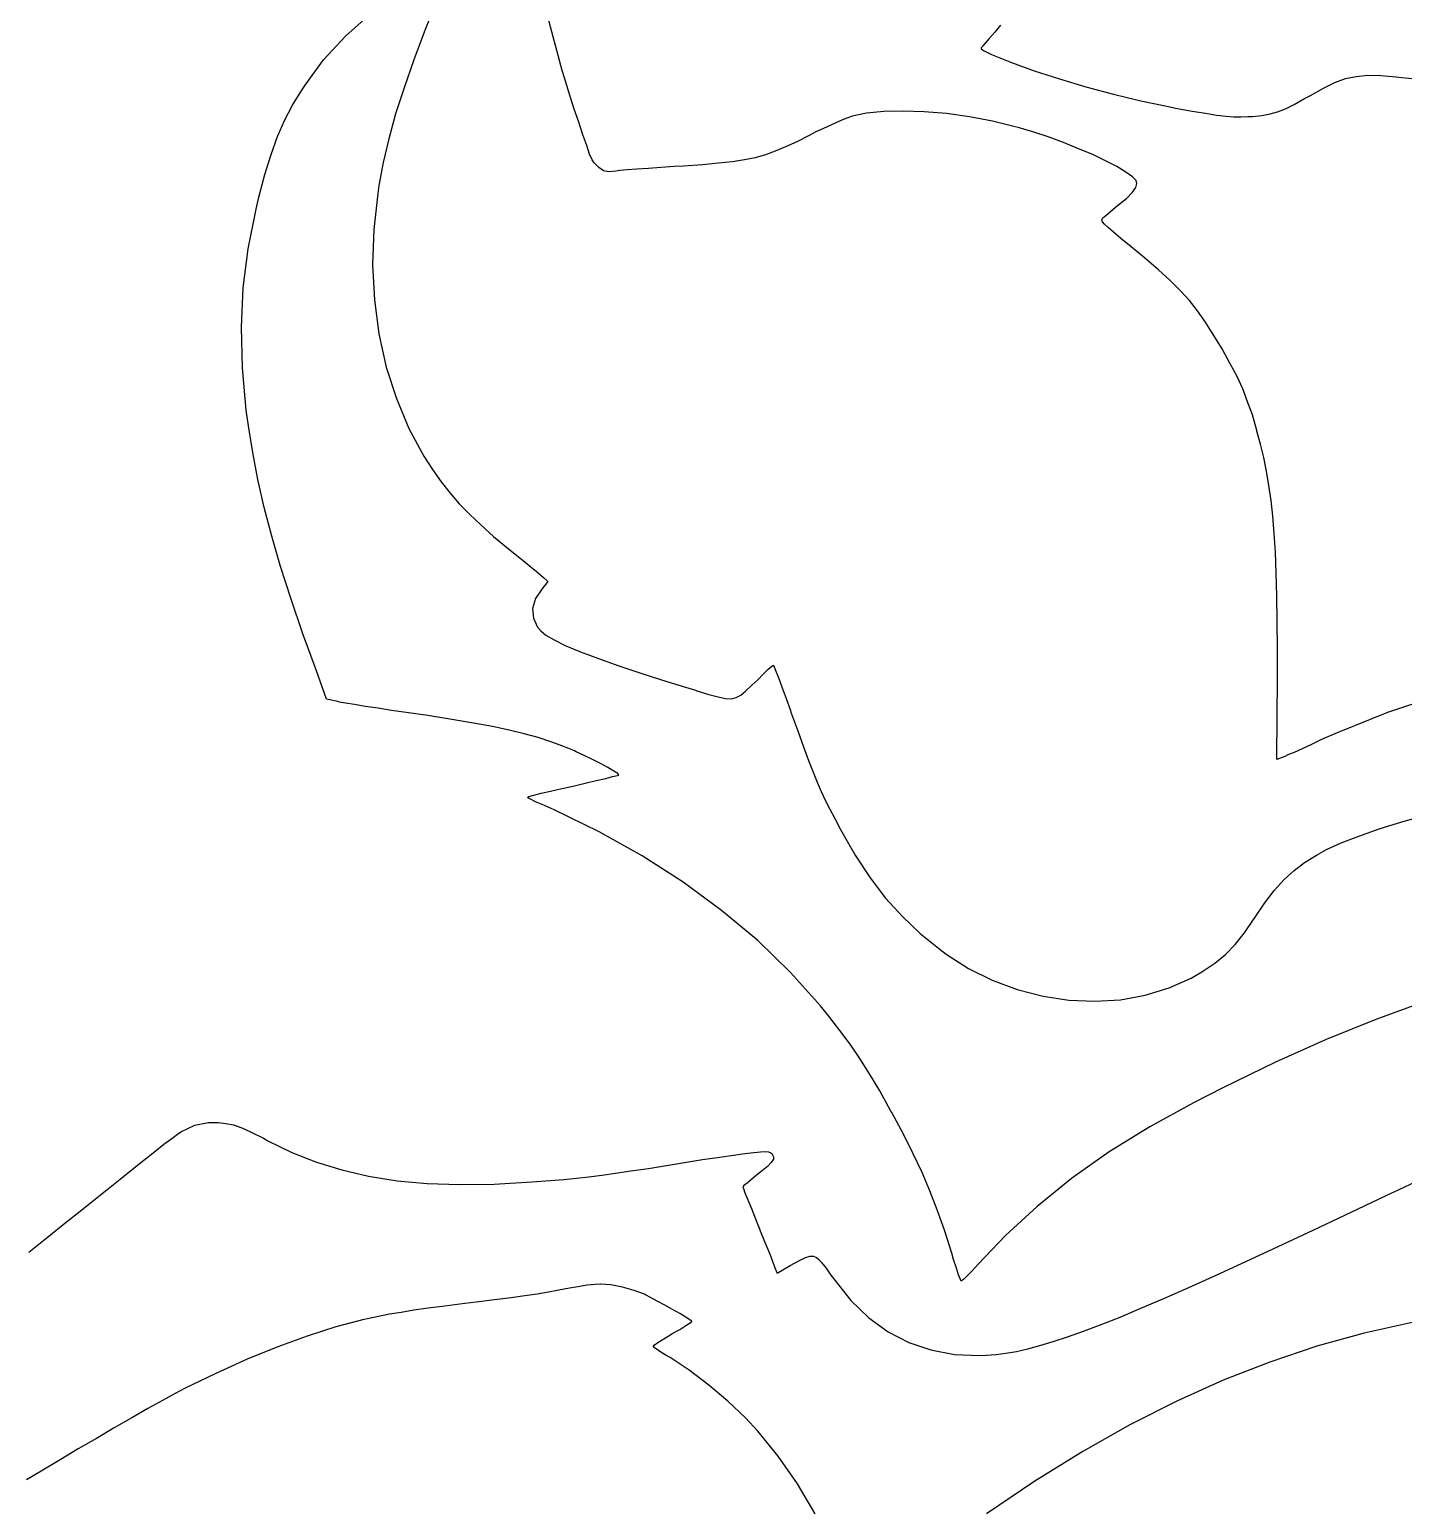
# Model space of a CAD drawing. Extents: x 9 to 342, y 7 to 196.
# Drawn here: x 310.704 to 314.464, y 177.79 to 181.833 of the extents above; entities that cross this region are included whole.
import ezdxf

# ---------------------------------------------------------------- set-up
doc = ezdxf.new("R2010")
doc.units = 0
doc.layers.add('BLACK', color=7, linetype='CONTINUOUS')

msp = doc.modelspace()

# ---------------------------------------------------------------- linework, layer by layer
at = {"layer": 'BLACK', "linetype": 'CONTINUOUS'}
for p, q in [((311.823, 181.923), (311.787, 181.833)), ((311.569, 181.815), (311.637, 181.876)), ((312.162, 181.721), (312.123, 181.868)), ((313.362, 181.845), (313.346, 181.826)), ((311.509, 181.75), (311.569, 181.815)), ((311.787, 181.833), (311.756, 181.75)), ((313.331, 181.809), (313.32, 181.796)), ((313.346, 181.826), (313.331, 181.809)), ((313.313, 181.788), (313.309, 181.783)), ((313.309, 181.783), (313.309, 181.78)), ((313.309, 181.78), (313.315, 181.776)), ((313.32, 181.796), (313.313, 181.789)), ((313.313, 181.789), (313.313, 181.788)), ((313.315, 181.776), (313.326, 181.77)), ((313.326, 181.77), (313.337, 181.765)), ((313.337, 181.765), (313.392, 181.743)), ((311.458, 181.681), (311.509, 181.75)), ((311.756, 181.75), (311.729, 181.674)), ((313.392, 181.743), (313.454, 181.72)), ((312.168, 181.701), (312.162, 181.721)), ((312.181, 181.659), (312.168, 181.701)), ((313.454, 181.72), (313.523, 181.698)), ((313.523, 181.698), (313.595, 181.676)), ((314.246, 181.673), (314.277, 181.688)), ((314.277, 181.688), (314.306, 181.699)), ((314.306, 181.699), (314.335, 181.705)), ((314.335, 181.705), (314.367, 181.708)), ((314.367, 181.708), (314.403, 181.707)), ((314.403, 181.707), (314.445, 181.704)), ((314.445, 181.704), (314.46, 181.702)), ((314.46, 181.702), (314.488, 181.699)), ((311.424, 181.626), (311.449, 181.667)), ((311.449, 181.667), (311.458, 181.681)), ((311.729, 181.674), (311.706, 181.602)), ((312.194, 181.618), (312.181, 181.659)), ((313.595, 181.676), (313.671, 181.656)), ((313.671, 181.656), (313.746, 181.638)), ((314.165, 181.628), (314.194, 181.644)), ((314.194, 181.644), (314.21, 181.653)), ((314.21, 181.653), (314.246, 181.673)), ((311.402, 181.584), (311.424, 181.626)), ((311.706, 181.602), (311.687, 181.534)), ((312.207, 181.58), (312.194, 181.618)), ((312.995, 181.604), (312.956, 181.596)), ((313.042, 181.609), (312.995, 181.604)), ((313.095, 181.61), (313.042, 181.609)), ((313.153, 181.608), (313.095, 181.61)), ((313.214, 181.603), (313.153, 181.608)), ((313.277, 181.594), (313.214, 181.603)), ((313.746, 181.638), (313.821, 181.622)), ((313.821, 181.622), (313.841, 181.618)), ((313.841, 181.618), (313.886, 181.61)), ((313.886, 181.61), (313.923, 181.604)), ((313.923, 181.604), (313.953, 181.599)), ((314.077, 181.598), (314.1, 181.602)), ((314.1, 181.602), (314.12, 181.608)), ((314.12, 181.608), (314.142, 181.616)), ((314.142, 181.616), (314.165, 181.628)), ((311.383, 181.54), (311.402, 181.584)), ((312.218, 181.545), (312.207, 181.58)), ((312.885, 181.566), (312.856, 181.553)), ((312.911, 181.578), (312.885, 181.566)), ((312.934, 181.588), (312.911, 181.578)), ((312.951, 181.594), (312.934, 181.588)), ((312.956, 181.596), (312.951, 181.594)), ((313.34, 181.582), (313.277, 181.594)), ((313.402, 181.567), (313.34, 181.582)), ((313.41, 181.565), (313.402, 181.567)), ((313.45, 181.553), (313.41, 181.565)), ((313.953, 181.599), (313.979, 181.596)), ((313.979, 181.596), (314, 181.594)), ((314, 181.594), (314.02, 181.594)), ((314.02, 181.594), (314.039, 181.595)), ((314.039, 181.595), (314.051, 181.595)), ((314.051, 181.595), (314.077, 181.598)), ((311.365, 181.491), (311.383, 181.54)), ((311.687, 181.534), (311.672, 181.469)), ((312.229, 181.516), (312.218, 181.545)), ((312.804, 181.526), (312.773, 181.512)), ((312.838, 181.543), (312.804, 181.526)), ((312.856, 181.553), (312.838, 181.543)), ((313.492, 181.539), (313.45, 181.553)), ((313.534, 181.524), (313.492, 181.539)), ((313.575, 181.507), (313.534, 181.524)), ((311.348, 181.436), (311.365, 181.491)), ((312.237, 181.492), (312.229, 181.516)), ((312.244, 181.476), (312.237, 181.492)), ((312.69, 181.482), (312.661, 181.476)), ((312.718, 181.49), (312.69, 181.482)), ((312.745, 181.5), (312.718, 181.49)), ((312.773, 181.512), (312.745, 181.5)), ((313.614, 181.491), (313.575, 181.507)), ((313.649, 181.474), (313.614, 181.491)), ((311.672, 181.469), (311.66, 181.406)), ((312.249, 181.468), (312.244, 181.476)), ((312.262, 181.455), (312.249, 181.468)), ((312.275, 181.446), (312.262, 181.455)), ((312.29, 181.444), (312.275, 181.446)), ((312.309, 181.445), (312.29, 181.444)), ((312.32, 181.447), (312.309, 181.445)), ((312.34, 181.449), (312.32, 181.447)), ((312.366, 181.451), (312.34, 181.449)), ((312.398, 181.453), (312.366, 181.451)), ((312.432, 181.455), (312.398, 181.453)), ((312.469, 181.458), (312.432, 181.455)), ((312.494, 181.459), (312.469, 181.458)), ((312.546, 181.463), (312.494, 181.459)), ((312.59, 181.467), (312.546, 181.463)), ((312.628, 181.471), (312.59, 181.467)), ((312.661, 181.476), (312.628, 181.471)), ((313.68, 181.458), (313.649, 181.474)), ((313.705, 181.443), (313.68, 181.458)), ((313.723, 181.43), (313.705, 181.443)), ((311.332, 181.374), (311.348, 181.436)), ((311.66, 181.406), (311.657, 181.384)), ((313.733, 181.42), (313.723, 181.43)), ((313.723, 181.388), (313.732, 181.401)), ((313.732, 181.401), (313.735, 181.412)), ((313.735, 181.412), (313.733, 181.42)), ((311.324, 181.341), (311.332, 181.374)), ((311.657, 181.384), (311.646, 181.286)), ((313.682, 181.351), (313.706, 181.371)), ((313.706, 181.371), (313.723, 181.388)), ((311.302, 181.233), (311.324, 181.341)), ((313.64, 181.315), (313.645, 181.32)), ((313.645, 181.32), (313.655, 181.329)), ((313.655, 181.329), (313.67, 181.341)), ((313.67, 181.341), (313.682, 181.351)), ((311.646, 181.286), (311.643, 181.189)), ((313.639, 181.312), (313.64, 181.315)), ((313.641, 181.307), (313.639, 181.312)), ((313.64, 181.315), (313.64, 181.315)), ((313.646, 181.3), (313.641, 181.307)), ((313.656, 181.291), (313.646, 181.3)), ((313.671, 181.278), (313.656, 181.291)), ((313.691, 181.261), (313.671, 181.278)), ((313.719, 181.238), (313.691, 181.261)), ((313.756, 181.208), (313.719, 181.238)), ((311.289, 181.126), (311.302, 181.233)), ((313.794, 181.175), (313.756, 181.208)), ((311.643, 181.189), (311.648, 181.093)), ((313.826, 181.146), (313.794, 181.175)), ((311.284, 181.018), (311.289, 181.126)), ((313.854, 181.118), (313.826, 181.146)), ((313.879, 181.091), (313.854, 181.118)), ((311.648, 181.093), (311.66, 181)), ((313.901, 181.063), (313.879, 181.091)), ((313.923, 181.032), (313.901, 181.063)), ((311.287, 180.907), (311.284, 181.018)), ((311.66, 181), (311.68, 180.909)), ((313.944, 180.998), (313.923, 181.032)), ((313.968, 180.959), (313.944, 180.998)), ((313.989, 180.92), (313.968, 180.959)), ((314.009, 180.883), (313.989, 180.92)), ((311.297, 180.791), (311.287, 180.907)), ((311.68, 180.909), (311.708, 180.823)), ((314.025, 180.849), (314.009, 180.883)), ((314.038, 180.814), (314.025, 180.849)), ((311.708, 180.823), (311.742, 180.741)), ((314.051, 180.778), (314.038, 180.814)), ((311.303, 180.748), (311.297, 180.791)), ((314.063, 180.735), (314.051, 180.778)), ((311.315, 180.675), (311.303, 180.748)), ((311.742, 180.741), (311.783, 180.665)), ((314.063, 180.734), (314.063, 180.735)), ((314.073, 180.698), (314.063, 180.734)), ((311.329, 180.601), (311.315, 180.675)), ((314.082, 180.661), (314.073, 180.698)), ((311.783, 180.665), (311.807, 180.629)), ((314.09, 180.624), (314.082, 180.661)), ((311.346, 180.525), (311.329, 180.601)), ((311.807, 180.629), (311.831, 180.595)), ((311.831, 180.595), (311.855, 180.564)), ((314.096, 180.585), (314.09, 180.624)), ((311.855, 180.564), (311.88, 180.535)), ((314.102, 180.544), (314.096, 180.585)), ((311.367, 180.446), (311.346, 180.525)), ((311.88, 180.535), (311.908, 180.506)), ((314.107, 180.501), (314.102, 180.544)), ((311.908, 180.506), (311.939, 180.477)), ((311.939, 180.477), (311.974, 180.445)), ((314.111, 180.453), (314.107, 180.501)), ((311.391, 180.363), (311.367, 180.446)), ((311.974, 180.445), (312.015, 180.411)), ((314.114, 180.402), (314.111, 180.453)), ((312.015, 180.411), (312.055, 180.379)), ((314.116, 180.345), (314.114, 180.402)), ((311.42, 180.274), (311.391, 180.363)), ((312.055, 180.379), (312.077, 180.361)), ((312.077, 180.361), (312.096, 180.346)), ((312.096, 180.346), (312.111, 180.333)), ((312.113, 180.309), (312.106, 180.301)), ((312.111, 180.333), (312.12, 180.325)), ((312.12, 180.318), (312.113, 180.309)), ((312.12, 180.325), (312.123, 180.322)), ((312.123, 180.322), (312.12, 180.318)), ((314.118, 180.282), (314.116, 180.345)), ((311.452, 180.179), (311.42, 180.274)), ((312.089, 180.275), (312.081, 180.248)), ((312.106, 180.301), (312.089, 180.275)), ((314.119, 180.213), (314.118, 180.282)), ((312.081, 180.248), (312.083, 180.222)), ((312.083, 180.222), (312.094, 180.197)), ((312.094, 180.197), (312.103, 180.187)), ((312.103, 180.187), (312.117, 180.175)), ((314.12, 180.136), (314.119, 180.213)), ((311.489, 180.077), (311.452, 180.179)), ((312.117, 180.175), (312.14, 180.162)), ((312.14, 180.162), (312.172, 180.146)), ((312.172, 180.146), (312.212, 180.129)), ((312.212, 180.129), (312.261, 180.111)), ((312.261, 180.111), (312.317, 180.091)), ((314.12, 180.051), (314.12, 180.136)), ((311.517, 180), (311.489, 180.077)), ((312.317, 180.091), (312.38, 180.07)), ((312.38, 180.07), (312.451, 180.047)), ((312.697, 180.053), (312.713, 180.069)), ((312.713, 180.069), (312.726, 180.082)), ((312.726, 180.082), (312.736, 180.09)), ((312.736, 180.09), (312.74, 180.093)), ((312.74, 180.093), (312.742, 180.088)), ((312.742, 180.088), (312.747, 180.076)), ((312.747, 180.076), (312.755, 180.056)), ((312.451, 180.047), (312.527, 180.024)), ((312.664, 180.022), (312.681, 180.038)), ((312.681, 180.038), (312.697, 180.053)), ((312.755, 180.056), (312.764, 180.031)), ((312.764, 180.031), (312.775, 180.002)), ((314.119, 179.956), (314.12, 180.051)), ((311.548, 179.993), (311.517, 180)), ((311.552, 179.992), (311.548, 179.993)), ((311.569, 179.989), (311.552, 179.992)), ((311.593, 179.985), (311.569, 179.989)), ((311.623, 179.98), (311.593, 179.985)), ((312.527, 180.024), (312.53, 180.023)), ((312.53, 180.023), (312.563, 180.013)), ((312.563, 180.013), (312.589, 180.006)), ((312.589, 180.006), (312.609, 180.002)), ((312.609, 180.002), (312.625, 180.001)), ((312.625, 180.001), (312.638, 180.004)), ((312.638, 180.004), (312.651, 180.011)), ((312.651, 180.011), (312.664, 180.022)), ((312.775, 180.002), (312.787, 179.969)), ((314.564, 180.011), (314.421, 179.963)), ((311.658, 179.975), (311.623, 179.98)), ((311.695, 179.969), (311.658, 179.975)), ((311.735, 179.963), (311.695, 179.969)), ((311.794, 179.955), (311.735, 179.963)), ((311.86, 179.944), (311.794, 179.955)), ((311.919, 179.934), (311.86, 179.944)), ((312.787, 179.969), (312.788, 179.964)), ((312.788, 179.964), (312.807, 179.913)), ((314.118, 179.835), (314.119, 179.956)), ((314.421, 179.963), (314.283, 179.908)), ((311.971, 179.925), (311.919, 179.934)), ((312.017, 179.915), (311.971, 179.925)), ((312.058, 179.905), (312.017, 179.915)), ((312.096, 179.895), (312.058, 179.905)), ((312.807, 179.913), (312.822, 179.869)), ((314.283, 179.908), (314.24, 179.889)), ((312.131, 179.883), (312.096, 179.895)), ((312.164, 179.871), (312.131, 179.883)), ((312.196, 179.858), (312.164, 179.871)), ((312.822, 179.869), (312.836, 179.832)), ((314.187, 179.864), (314.165, 179.854)), ((314.213, 179.876), (314.187, 179.864)), ((314.24, 179.889), (314.213, 179.876)), ((312.2, 179.856), (312.196, 179.858)), ((312.222, 179.846), (312.2, 179.856)), ((312.245, 179.835), (312.222, 179.846)), ((312.267, 179.824), (312.245, 179.835)), ((312.287, 179.813), (312.267, 179.824)), ((312.836, 179.832), (312.849, 179.8)), ((314.14, 179.843), (314.118, 179.835)), ((314.148, 179.847), (314.14, 179.843)), ((314.165, 179.854), (314.148, 179.847)), ((312.255, 179.777), (312.281, 179.783)), ((312.281, 179.783), (312.3, 179.788)), ((312.303, 179.803), (312.287, 179.813)), ((312.3, 179.788), (312.313, 179.791)), ((312.314, 179.796), (312.303, 179.803)), ((312.313, 179.791), (312.317, 179.792)), ((312.317, 179.792), (312.314, 179.796)), ((312.849, 179.8), (312.86, 179.773)), ((312.084, 179.737), (312.104, 179.742)), ((312.104, 179.742), (312.13, 179.748)), ((312.13, 179.748), (312.161, 179.755)), ((312.161, 179.755), (312.192, 179.762)), ((312.192, 179.762), (312.225, 179.77)), ((312.225, 179.77), (312.255, 179.777)), ((312.86, 179.773), (312.871, 179.747)), ((312.871, 179.747), (312.882, 179.723)), ((312.067, 179.731), (312.071, 179.733)), ((312.068, 179.73), (312.067, 179.731)), ((312.075, 179.726), (312.068, 179.73)), ((312.071, 179.733), (312.084, 179.737)), ((312.089, 179.719), (312.075, 179.726)), ((312.107, 179.711), (312.089, 179.719)), ((312.14, 179.697), (312.107, 179.711)), ((312.882, 179.723), (312.894, 179.699)), ((312.263, 179.637), (312.14, 179.697)), ((312.894, 179.699), (312.908, 179.673)), ((312.908, 179.673), (312.923, 179.645)), ((314.398, 179.645), (314.46, 179.664)), ((314.46, 179.664), (314.529, 179.683)), ((312.381, 179.571), (312.263, 179.637)), ((312.923, 179.645), (312.924, 179.643)), ((312.924, 179.643), (312.964, 179.573)), ((314.294, 179.606), (314.342, 179.625)), ((314.342, 179.625), (314.398, 179.645)), ((314.228, 179.574), (314.254, 179.588)), ((314.254, 179.588), (314.294, 179.606)), ((312.493, 179.499), (312.381, 179.571)), ((312.964, 179.573), (313.005, 179.511)), ((314.165, 179.531), (314.194, 179.553)), ((314.194, 179.553), (314.228, 179.574)), ((312.598, 179.421), (312.493, 179.499)), ((313.005, 179.511), (313.047, 179.455)), ((314.112, 179.477), (314.138, 179.506)), ((314.138, 179.506), (314.165, 179.531)), ((314.085, 179.442), (314.112, 179.477)), ((312.697, 179.339), (312.598, 179.421)), ((313.047, 179.455), (313.093, 179.405)), ((314.057, 179.4), (314.085, 179.442)), ((313.093, 179.405), (313.142, 179.358)), ((314.029, 179.36), (314.056, 179.399)), ((314.056, 179.399), (314.057, 179.4)), ((312.787, 179.251), (312.697, 179.339)), ((313.142, 179.358), (313.196, 179.314)), ((314.004, 179.328), (314.029, 179.36)), ((313.196, 179.314), (313.213, 179.302)), ((313.213, 179.302), (313.274, 179.262)), ((313.948, 179.277), (313.977, 179.301)), ((313.977, 179.301), (314.004, 179.328)), ((313.274, 179.262), (313.339, 179.23)), ((313.913, 179.253), (313.948, 179.277)), ((312.869, 179.16), (312.787, 179.251)), ((313.339, 179.23), (313.407, 179.205)), ((313.823, 179.209), (313.883, 179.236)), ((313.883, 179.236), (313.913, 179.253)), ((313.407, 179.205), (313.478, 179.187)), ((313.478, 179.187), (313.549, 179.176)), ((313.549, 179.176), (313.62, 179.173)), ((313.62, 179.173), (313.69, 179.177)), ((313.69, 179.177), (313.758, 179.189)), ((313.758, 179.189), (313.823, 179.209)), ((312.892, 179.132), (312.869, 179.16)), ((314.521, 179.171), (314.389, 179.123)), ((312.922, 179.093), (312.892, 179.132)), ((314.389, 179.123), (314.253, 179.068)), ((312.95, 179.055), (312.922, 179.093)), ((312.977, 179.016), (312.95, 179.055)), ((314.253, 179.068), (314.114, 179.006)), ((313.003, 178.974), (312.977, 179.016)), ((313.031, 178.927), (313.003, 178.974)), ((314.114, 179.006), (313.97, 178.936)), ((313.97, 178.936), (313.89, 178.895)), ((313.061, 178.872), (313.031, 178.927)), ((313.89, 178.895), (313.77, 178.829)), ((313.064, 178.868), (313.061, 178.872)), ((313.096, 178.809), (313.064, 178.868)), ((311.109, 178.809), (311.118, 178.815)), ((311.118, 178.815), (311.156, 178.833)), ((311.118, 178.815), (311.118, 178.815)), ((311.156, 178.833), (311.194, 178.841)), ((311.194, 178.841), (311.221, 178.841)), ((311.221, 178.841), (311.241, 178.838)), ((311.241, 178.838), (311.262, 178.834)), ((311.262, 178.834), (311.285, 178.826)), ((311.285, 178.826), (311.311, 178.814)), ((311.311, 178.814), (311.344, 178.798)), ((313.77, 178.829), (313.659, 178.76)), ((311.047, 178.761), (311.072, 178.781)), ((311.072, 178.781), (311.093, 178.797)), ((311.093, 178.797), (311.109, 178.809)), ((311.344, 178.798), (311.356, 178.791)), ((311.356, 178.791), (311.422, 178.759)), ((313.123, 178.755), (313.096, 178.809)), ((310.986, 178.713), (311.017, 178.738)), ((311.017, 178.738), (311.047, 178.761)), ((311.422, 178.759), (311.489, 178.732)), ((311.489, 178.732), (311.559, 178.711)), ((312.491, 178.73), (312.546, 178.739)), ((312.546, 178.739), (312.593, 178.746)), ((312.593, 178.746), (312.631, 178.751)), ((312.631, 178.751), (312.662, 178.756)), ((312.662, 178.756), (312.686, 178.759)), ((312.686, 178.759), (312.705, 178.76)), ((312.705, 178.76), (312.718, 178.761)), ((312.718, 178.761), (312.727, 178.76)), ((312.734, 178.731), (312.724, 178.72)), ((312.727, 178.76), (312.733, 178.758)), ((312.733, 178.758), (312.736, 178.756)), ((312.74, 178.74), (312.734, 178.731)), ((312.736, 178.756), (312.736, 178.756)), ((312.736, 178.756), (312.74, 178.747)), ((312.74, 178.747), (312.74, 178.74)), ((313.147, 178.704), (313.123, 178.755)), ((313.659, 178.76), (313.556, 178.687)), ((310.952, 178.686), (310.986, 178.713)), ((311.559, 178.711), (311.632, 178.694)), ((311.632, 178.694), (311.71, 178.681)), ((312.201, 178.688), (312.235, 178.692)), ((312.235, 178.692), (312.27, 178.697)), ((312.27, 178.697), (312.308, 178.702)), ((312.308, 178.702), (312.35, 178.708)), ((312.35, 178.708), (312.398, 178.715)), ((312.398, 178.715), (312.453, 178.724)), ((312.453, 178.724), (312.491, 178.73)), ((312.698, 178.7), (312.681, 178.686)), ((312.706, 178.706), (312.698, 178.7)), ((312.724, 178.72), (312.706, 178.706)), ((313.168, 178.654), (313.147, 178.704)), ((314.437, 178.65), (314.546, 178.701)), ((310.889, 178.635), (310.925, 178.664)), ((310.925, 178.664), (310.952, 178.686)), ((311.71, 178.681), (311.792, 178.674)), ((311.792, 178.674), (311.881, 178.671)), ((311.881, 178.671), (311.976, 178.672)), ((311.976, 178.672), (312.079, 178.678)), ((312.079, 178.678), (312.129, 178.682)), ((312.129, 178.682), (312.166, 178.685)), ((312.166, 178.685), (312.201, 178.688)), ((312.659, 178.668), (312.656, 178.665)), ((312.656, 178.665), (312.658, 178.66)), ((312.658, 178.66), (312.662, 178.648)), ((312.668, 178.675), (312.659, 178.668)), ((312.681, 178.686), (312.668, 178.675)), ((313.188, 178.602), (313.168, 178.654)), ((313.556, 178.687), (313.462, 178.611)), ((314.433, 178.648), (314.437, 178.65)), ((310.847, 178.602), (310.889, 178.635)), ((312.662, 178.648), (312.67, 178.629)), ((312.67, 178.629), (312.68, 178.605)), ((313.462, 178.611), (313.375, 178.531)), ((314.321, 178.595), (314.433, 178.648)), ((310.801, 178.565), (310.847, 178.602)), ((312.68, 178.605), (312.691, 178.577)), ((312.691, 178.577), (312.697, 178.561)), ((313.208, 178.546), (313.188, 178.602)), ((314.217, 178.546), (314.321, 178.595)), ((310.752, 178.526), (310.801, 178.565)), ((312.697, 178.561), (312.709, 178.53)), ((312.709, 178.53), (312.721, 178.502)), ((313.228, 178.483), (313.208, 178.546)), ((313.375, 178.531), (313.3, 178.453)), ((314.122, 178.501), (314.217, 178.546)), ((310.702, 178.486), (310.752, 178.526)), ((312.721, 178.502), (312.731, 178.478)), ((314.033, 178.46), (314.122, 178.501)), ((312.731, 178.478), (312.738, 178.458)), ((312.738, 178.458), (312.743, 178.446)), ((312.75, 178.428), (312.786, 178.449)), ((312.786, 178.449), (312.81, 178.462)), ((312.81, 178.462), (312.828, 178.471)), ((312.828, 178.471), (312.84, 178.475)), ((312.84, 178.475), (312.85, 178.475)), ((312.85, 178.475), (312.858, 178.471)), ((312.858, 178.471), (312.864, 178.466)), ((312.864, 178.466), (312.872, 178.457)), ((312.872, 178.457), (312.884, 178.442)), ((313.233, 178.466), (313.228, 178.483)), ((313.241, 178.442), (313.233, 178.466)), ((313.3, 178.453), (313.284, 178.435)), ((313.952, 178.423), (314.033, 178.46)), ((312.743, 178.446), (312.744, 178.443)), ((312.744, 178.443), (312.75, 178.428)), ((312.884, 178.442), (312.897, 178.423)), ((312.897, 178.423), (312.908, 178.409)), ((312.908, 178.409), (312.952, 178.353)), ((313.247, 178.424), (313.241, 178.442)), ((313.252, 178.411), (313.247, 178.424)), ((313.254, 178.406), (313.252, 178.411)), ((313.255, 178.407), (313.254, 178.406)), ((313.26, 178.411), (313.255, 178.407)), ((313.27, 178.421), (313.26, 178.411)), ((313.284, 178.435), (313.27, 178.421)), ((313.877, 178.389), (313.952, 178.423)), ((312.093, 178.371), (312.06, 178.366)), ((312.124, 178.376), (312.093, 178.371)), ((312.153, 178.382), (312.124, 178.376)), ((312.182, 178.387), (312.153, 178.382)), ((312.205, 178.391), (312.182, 178.387)), ((312.23, 178.395), (312.205, 178.391)), ((312.252, 178.397), (312.23, 178.395)), ((312.267, 178.398), (312.252, 178.397)), ((312.268, 178.398), (312.267, 178.398)), ((312.295, 178.396), (312.268, 178.398)), ((312.327, 178.39), (312.295, 178.396)), ((312.359, 178.381), (312.327, 178.39)), ((312.387, 178.371), (312.359, 178.381)), ((312.39, 178.369), (312.387, 178.371)), ((312.404, 178.362), (312.39, 178.369)), ((313.809, 178.359), (313.877, 178.389)), ((311.756, 178.327), (311.721, 178.321)), ((311.795, 178.332), (311.756, 178.327)), ((311.841, 178.338), (311.795, 178.332)), ((311.895, 178.345), (311.841, 178.338)), ((311.926, 178.349), (311.895, 178.345)), ((311.977, 178.355), (311.926, 178.349)), ((312.022, 178.361), (311.977, 178.355)), ((312.06, 178.366), (312.022, 178.361)), ((312.422, 178.352), (312.404, 178.362)), ((312.443, 178.341), (312.422, 178.352)), ((312.464, 178.329), (312.443, 178.341)), ((312.484, 178.318), (312.464, 178.329)), ((312.952, 178.353), (313.001, 178.306)), ((313.689, 178.308), (313.746, 178.332)), ((313.746, 178.332), (313.809, 178.359)), ((311.619, 178.301), (311.542, 178.281)), ((311.629, 178.303), (311.619, 178.301)), ((311.659, 178.31), (311.629, 178.303)), ((311.689, 178.316), (311.659, 178.31)), ((311.721, 178.321), (311.689, 178.316)), ((312.5, 178.308), (312.484, 178.318)), ((312.512, 178.3), (312.5, 178.308)), ((312.5, 178.285), (312.512, 178.292)), ((312.517, 178.297), (312.512, 178.3)), ((312.512, 178.292), (312.517, 178.296)), ((312.517, 178.296), (312.517, 178.297)), ((313.001, 178.306), (313.054, 178.268)), ((313.589, 178.269), (313.637, 178.288)), ((313.637, 178.288), (313.689, 178.308)), ((314.488, 178.293), (314.357, 178.264)), ((311.464, 178.256), (311.384, 178.227)), ((311.542, 178.281), (311.464, 178.256)), ((312.424, 178.238), (312.44, 178.248)), ((312.44, 178.248), (312.459, 178.26)), ((312.459, 178.26), (312.463, 178.263)), ((312.463, 178.263), (312.484, 178.274)), ((312.484, 178.274), (312.5, 178.285)), ((313.054, 178.268), (313.111, 178.238)), ((313.506, 178.241), (313.545, 178.254)), ((313.545, 178.254), (313.589, 178.269)), ((314.357, 178.264), (314.227, 178.228)), ((311.384, 178.227), (311.3, 178.193)), ((312.411, 178.227), (312.414, 178.231)), ((312.412, 178.226), (312.411, 178.227)), ((312.419, 178.221), (312.412, 178.226)), ((312.414, 178.231), (312.424, 178.238)), ((312.432, 178.212), (312.419, 178.221)), ((312.448, 178.202), (312.432, 178.212)), ((313.111, 178.238), (313.171, 178.218)), ((313.171, 178.218), (313.236, 178.206)), ((313.236, 178.206), (313.305, 178.203)), ((313.323, 178.204), (313.349, 178.206)), ((313.349, 178.206), (313.376, 178.209)), ((313.376, 178.209), (313.405, 178.214)), ((313.405, 178.214), (313.436, 178.221)), ((313.436, 178.221), (313.469, 178.23)), ((313.469, 178.23), (313.506, 178.241)), ((314.227, 178.228), (314.099, 178.185)), ((311.3, 178.193), (311.212, 178.153)), ((312.457, 178.197), (312.448, 178.202)), ((312.509, 178.163), (312.457, 178.197)), ((313.305, 178.203), (313.323, 178.204)), ((314.099, 178.185), (313.971, 178.135)), ((311.212, 178.153), (311.13, 178.113)), ((312.563, 178.122), (312.509, 178.163)), ((313.971, 178.135), (313.844, 178.078)), ((311.103, 178.099), (311.068, 178.08)), ((311.13, 178.113), (311.103, 178.099)), ((312.615, 178.078), (312.563, 178.122)), ((311.028, 178.058), (310.984, 178.032)), ((311.068, 178.08), (311.028, 178.058)), ((312.664, 178.032), (312.615, 178.078)), ((313.844, 178.078), (313.716, 178.013)), ((310.936, 178.005), (310.887, 177.976)), ((310.984, 178.032), (310.936, 178.005)), ((312.697, 177.996), (312.664, 178.032)), ((313.716, 178.013), (313.587, 177.94)), ((310.887, 177.976), (310.837, 177.947)), ((312.753, 177.927), (312.697, 177.996)), ((310.837, 177.947), (310.788, 177.917)), ((312.806, 177.851), (312.753, 177.927)), ((313.587, 177.94), (313.456, 177.859)), ((310.74, 177.889), (310.696, 177.862)), ((310.788, 177.917), (310.74, 177.889)), ((312.854, 177.769), (312.806, 177.851)), ((313.456, 177.859), (313.323, 177.769))]:
    msp.add_line(p, q, dxfattribs=at)

doc.saveas('drawing.dxf')
